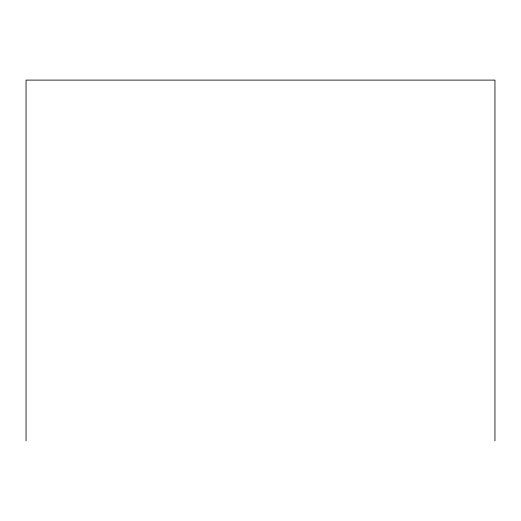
<?xml version="1.0" encoding="UTF-8"?>
<svg xmlns="http://www.w3.org/2000/svg" width="521" height="521" viewBox="0 0 521 521"><rect width="100%" height="100%" fill="white"/><g stroke="black" fill="none" stroke-linecap="round" stroke-linejoin="round"><path stroke-width="0.78" d="M494.95 440.896L494.95 80.104L26.05 80.104L26.05 440.896"/></g></svg>
